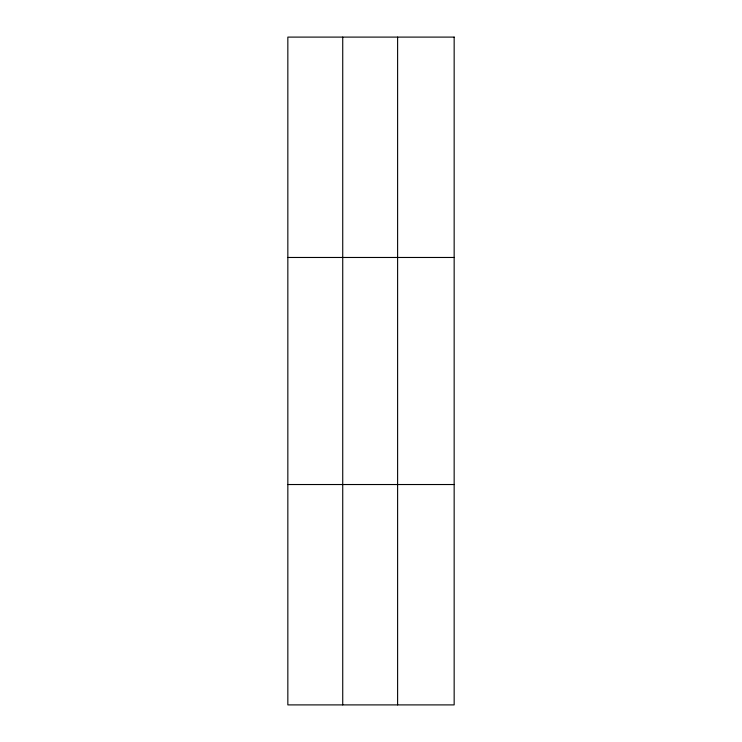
<?xml version="1.0" encoding="UTF-8"?>
<svg xmlns="http://www.w3.org/2000/svg" width="742" height="742" viewBox="0 0 742 742"><rect width="100%" height="100%" fill="white"/><g stroke="black" fill="none" stroke-linecap="round" stroke-linejoin="round"><path stroke-width="1.11" d="M342.73 704.9L342.73 37.1M397.61 704.9L397.61 37.1M287.84 257.474L454.16 257.474M287.84 484.526L454.16 484.526M454.16 37.1L454.16 704.9L287.84 704.9L287.84 37.1L454.16 37.1"/></g></svg>
